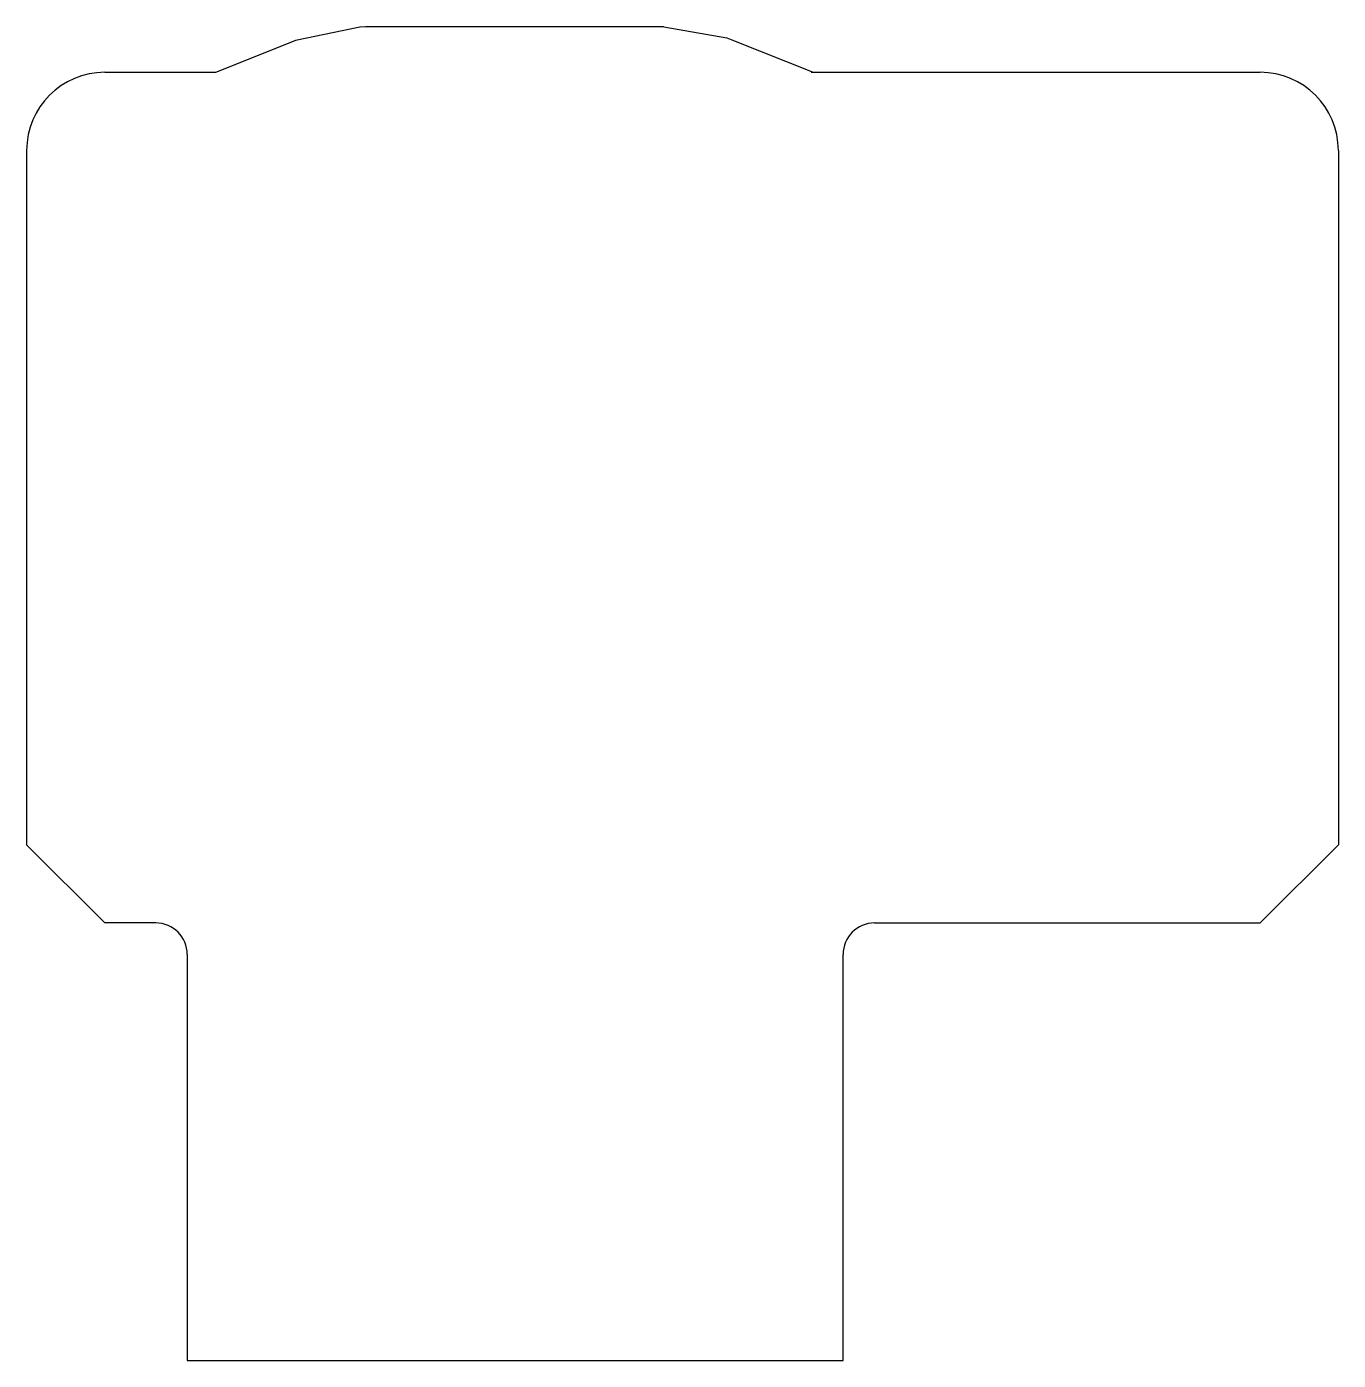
# Model space of a CAD drawing. Extents: x 14.3 to 35.7, y 8.2 to 29.9.
import ezdxf

# ---------------------------------------------------------------- set-up
doc = ezdxf.new("R2010")
doc.units = 0
doc.layers.add('LAYER1', color=7, linetype='CONTINUOUS')

msp = doc.modelspace()

# ---------------------------------------------------------------- linework, layer by layer
at = {"layer": 'LAYER1', "color": 150}
for p, q in [((18.748, 29.718), (19.768, 29.929)), ((19.769, 29.929), (19.858, 29.931)), ((19.858, 29.931), (24.703, 29.931)), ((24.709, 29.93), (25.734, 29.748)), ((17.425, 29.189), (18.742, 29.716)), ((25.735, 29.747), (25.818, 29.716)), ((25.819, 29.716), (27.137, 29.189)), ((15.616, 29.189), (17.425, 29.189)), ((27.109, 29.189), (34.412, 29.189)), ((14.346, 27.919), (14.346, 16.625)), ((35.682, 27.919), (35.682, 16.625)), ((15.616, 15.355), (14.346, 16.625)), ((35.682, 16.625), (34.412, 15.355)), ((16.446, 15.355), (15.616, 15.355)), ((28.138, 15.355), (34.412, 15.355)), ((16.958, 14.843), (16.958, 8.243)), ((27.626, 8.243), (27.626, 14.843)), ((16.958, 8.243), (27.626, 8.243))]:
    msp.add_line(p, q, dxfattribs=at)
for centre, radius, start, end in [((15.616, 27.919), 1.27, 90, 180), ((34.412, 27.919), 1.27, 360, 90), ((16.446, 14.843), 0.512, 0, 90), ((28.138, 14.843), 0.512, 90, 180)]:
    msp.add_arc(centre, radius, start, end, dxfattribs=at)

doc.saveas('drawing.dxf')
